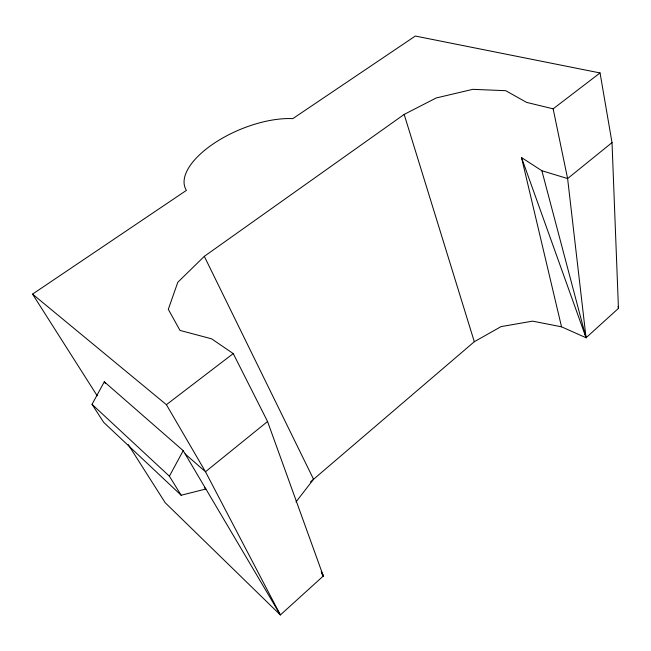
<?xml version="1.0" encoding="UTF-8"?>
<svg xmlns="http://www.w3.org/2000/svg" width="651" height="651" viewBox="0 0 651 651"><rect width="100%" height="100%" fill="white"/><g stroke="black" fill="none" stroke-linecap="round" stroke-linejoin="round"><path stroke-width="0.98" d="M204.381 487.656L205.887 489.007L181.157 495.248L103.647 422.32L92.043 404.336L104.298 381.787L183.216 450.671L280.369 614.959L323.319 576.013L267.553 421.506L233.237 353.574L211.551 338.797L179.993 330.415L168.308 309.331L177.796 282.282L204.316 256.339L404.173 114.413L436.162 97.975L472.797 89.333L505.721 90.692L526.545 102.378L553.147 108.831L600.051 72.945L612.021 142.61L618.45 308.379L586.063 337.747L561.528 326.81L532.591 321.138L501.067 326.615L474.31 341.718L310.478 481.911M181.157 495.248L169.39 476.182L183.216 450.671M296.002 501.897L313.562 479.266L204.316 256.339M267.553 421.506L205.488 471.755L280.369 614.959L165.199 502.718L128.231 444.584M612.021 142.61L567.607 178.561L541.868 170.725L521.532 157.575L561.528 326.81M600.051 72.945L415.322 36.041L292.812 118.637A73.148 33.055 -22.6 0 0 213.626 143.619A73.148 33.055 -22.6 0 0 186.414 190.369L32.55 294.114L166.412 404.694L233.237 353.574M185.161 453.967L205.488 471.755L166.412 404.694M92.043 404.336L169.39 476.182M32.55 294.114L97.243 395.849M104.298 381.787L105.372 383.504M321.757 573.401L323.319 576.013L321.22 571.383M321.903 573.319L323.319 576.013M521.532 157.575L586.063 337.747L567.607 178.561L553.147 108.831M404.173 114.413L474.31 341.718M541.868 170.725L586.063 337.747L585.192 333.792M618.076 306.385L618.45 308.379"/></g></svg>
